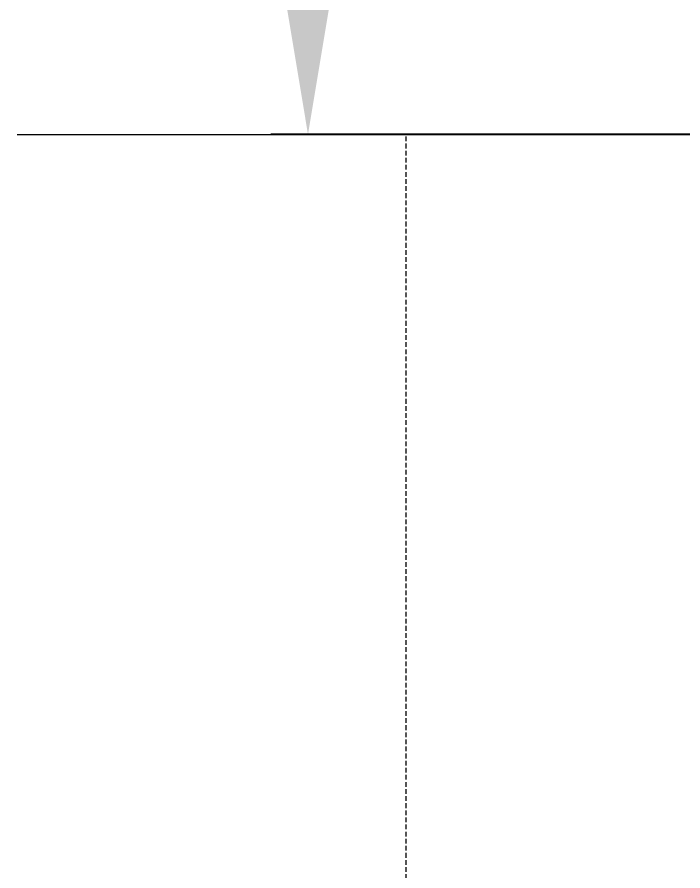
# Model space of a CAD drawing. Header units: millimetres. Extents: x -427 to 4679, y -324 to 2971.
# Drawn here: x -427.3 to -248.4, y 2322.9 to 2552.2 of the extents above; entities that cross this region are included whole.
import ezdxf

# ---------------------------------------------------------------- set-up
doc = ezdxf.new("R2010")
doc.units = ezdxf.units.MM
doc.linetypes.add('HIDDEN', pattern=[1.905, 1.27, -0.635])
for name, color, linetype, lineweight in [('ZANO_R', 7, 'Continuous', 0), ('ZANO_R_przerywana', 7, 'HIDDEN', 0), ('ZANO_W', 1, 'Continuous', 0)]:
    doc.layers.add(name, color=color, linetype=linetype, lineweight=lineweight)
doc.styles.add('Arial', font='arial.ttf')
doc.styles.get("Standard").update_dxf_attribs({"font": 'ARIALUNI.TTF'})
doc.dimstyles.new('pl i ang', dxfattribs={"dimtxt": 50, "dimasz": 50, "dimexe": 1.25, "dimexo": 0.625, "dimgap": 10, "dimtad": 1, "dimtoh": 1, "dimtxsty": 'Standard', "dimcen": 2.5, "dimclrd": 1, "dimclre": 1, "dimclrt": 1, "dimadec": 0, "dimazin": 0, "dimtfac": 1, "dimtmove": 0, "dimatfit": 3, "dimfxl": 1, "dimarcsym": 1})

# ---------------------------------------------------------------- blocks, each defined once
blk = doc.blocks.new('*D483')
at = {"layer": 'ZANO_W', "color": 1, "lineweight": -2}
for p, q in [((-178.37, 2970.74), (-359.13, 2970.74)), ((-349.13, 2930.74), (-349.13, 2560.74)), ((-226.66, 2520.74), (-359.13, 2520.74))]:
    blk.add_line(p, q, dxfattribs=at)
at = {"layer": 'ZANO_W', "color": 1}
for points in [[(-342.46, 2930.74), (-355.79, 2930.74), (-349.13, 2970.74)], [(-355.79, 2560.74), (-342.46, 2560.74), (-349.13, 2520.74)]]:
    blk.add_solid(points, dxfattribs=at)
at = {"layer": 'ZANO_W', "color": 1, "insert": (-379.55, 2745.74), "char_height": 40, "attachment_point": 5, "rotation": 90, "style": 'Arial'}
blk.add_mtext('450', dxfattribs=at)

msp = doc.modelspace()

# ---------------------------------------------------------------- linework, layer by layer
at = {"layer": 'ZANO_R'}
msp.add_line((-322.77, 2520.74), (-22.77, 2520.74), dxfattribs=at)
msp.add_lwpolyline([(-427.28, 2520.74), (4514.24, 2520.74)], dxfattribs=at)
at = {"layer": 'ZANO_R_przerywana'}
msp.add_line((-322.77, 2120.74), (-322.77, 2520.74), dxfattribs=at)

# ---------------------------------------------------------------- dimensions: what is measured, and where the dimension line sits
at = {"layer": 'ZANO_W'}
dim = msp.add_linear_dim(base=(-349.13, 2520.74), p1=(-168.37, 2970.74), p2=(-216.66, 2520.74), angle=90, dimstyle='pl i ang', override={"dimtxt": 40, "dimasz": 40, "dimexe": 10, "dimexo": 10, "dimtoh": 0, "dimdec": 0, "dimtxsty": 'Arial', "dimtdec": 0, "dimtmove": 1}, dxfattribs=at)
dim.commit()
dim.dimension.update_dxf_attribs({"geometry": '*D483', "text_midpoint": (-379.55, 2745.74)})

doc.saveas('drawing.dxf')
